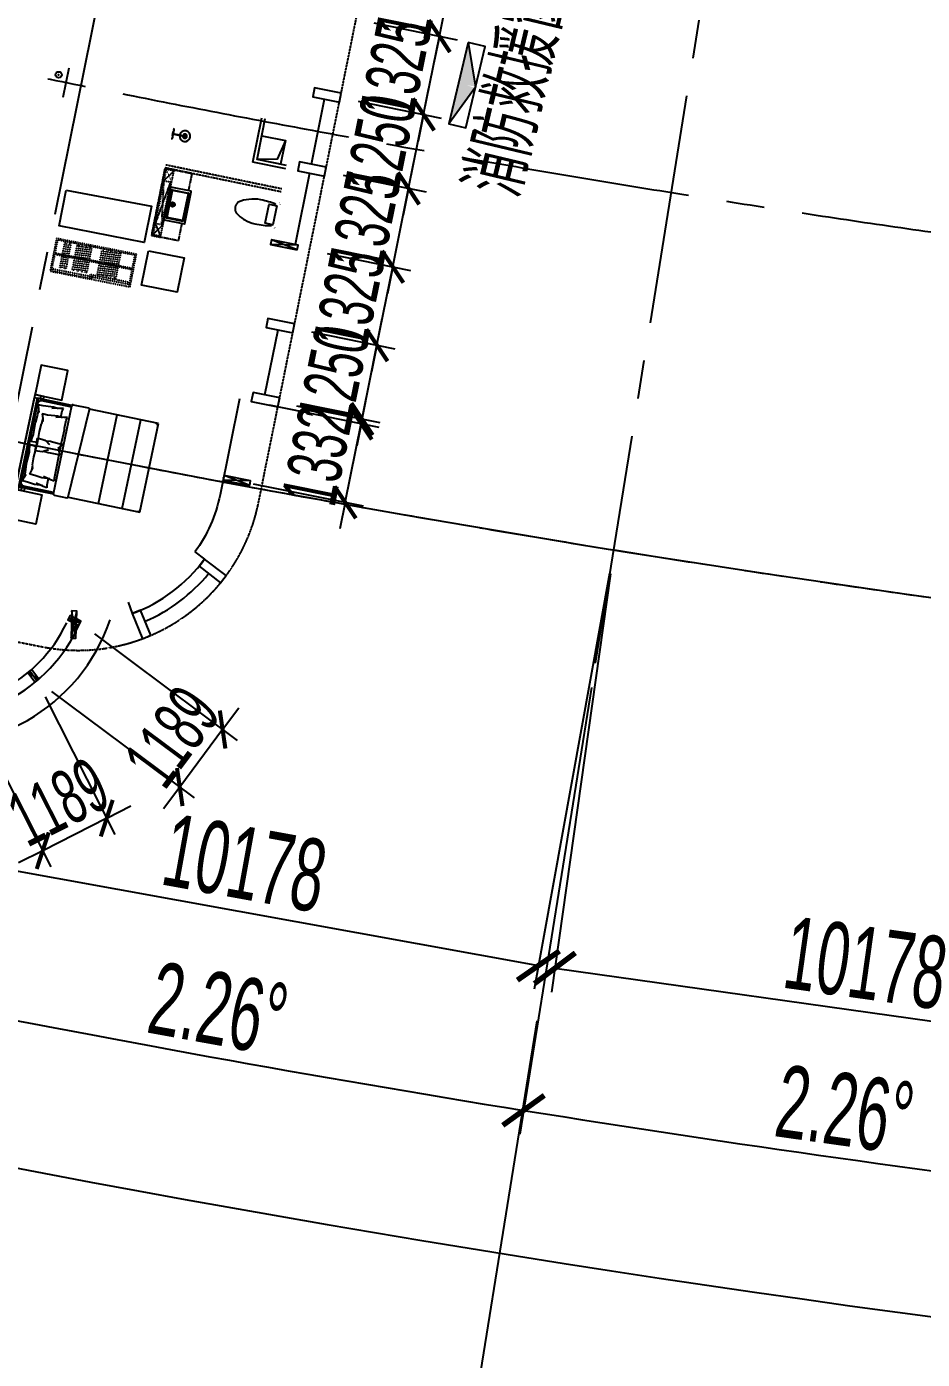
# Model space of a CAD drawing. Extents: x -668578 to 2331563, y -1202445 to 1620273.
# Drawn here: x 1108831 to 1123674, y 22150 to 44239 of the extents above; entities that cross this region are included whole.
import ezdxf
from ezdxf.enums import TextEntityAlignment as Align

# ---------------------------------------------------------------- set-up
doc = ezdxf.new("R2010")
doc.units = 0
for name, pattern in [('CENTER2', [28.575, 19.05, -3.175, 3.175, -3.175]), ('CONTINOUS', [0]), ('DASH', [0.35, 0.25, -0.1]), ('XREF-ID.B3$0$DASH', [0.35, 0.25, -0.1])]:
    doc.linetypes.add(name, pattern=pattern)
doc.layers.get('0').update_dxf_attribs({"color": 8})
doc.layers.get('Defpoints').update_dxf_attribs({"color": 8})
for name, color, linetype in [('#文字', 8, 'Continuous'), ('#标注', 8, 'Continuous'), ('#轴线', 8, 'CENTER2'), ('A-AL', 8, 'Continuous'), ('A-BEAM-PLAN-C', 8, 'Continuous'), ('A-DIMS-150', 8, 'Continuous'), ('A-WIND-FRAM', 8, 'Continuous'), ('dim', 8, 'Continuous'), ('LVTRY', 8, 'Continuous'), ('外轮廓', 8, 'Continuous'), ('建-消防-防火分区填充', 8, 'Continuous'), ('救援窗', 8, 'Continuous'), ('水-消防-消火栓-标识', 8, 'Continuous')]:
    doc.layers.add(name, color=color, linetype=linetype)
doc.layers.add('Def point', color=8, linetype='Continuous', plot=False)
doc.styles.add('JHZX', font='jrs.shx', dxfattribs={"width": 0.6, "bigfont": 'jhz.shx'})
doc.styles.add('图纸文字', font='txt.shx', dxfattribs={"width": 0.5, "bigfont": 'HZTXT.shx'})
doc.dimstyles.new('JZBZ-300', dxfattribs={"dimscale": 300, "dimtxt": 3, "dimasz": 1.5, "dimexe": 1, "dimexo": 1, "dimgap": 0.5, "dimtad": 1, "dimdec": 0, "dimdsep": 46, "dimtxsty": 'JHZX', "dimblk1": 'ARCHTICK', "dimblk2": 'ARCHTICK', "dimsah": 1, "dimcen": 0, "dimclrd": 1, "dimclre": 1, "dimclrt": 2, "dimazin": 2, "dimtfac": 1, "dimtdec": 0, "dimtix": 1, "dimtmove": 0, "dimatfit": 3, "dimfxl": 0, "dimtolj": 1, "dimlwd": -1, "dimlwe": -1, "dimarcsym": 0})
doc.dimstyles.new('JZBZ-400', dxfattribs={"dimscale": 400, "dimtxt": 3, "dimasz": 1.5, "dimexe": 1, "dimexo": 1, "dimgap": 0.5, "dimtad": 1, "dimdec": 0, "dimdsep": 46, "dimtxsty": 'JHZX', "dimblk1": 'ARCHTICK', "dimblk2": 'ARCHTICK', "dimsah": 1, "dimcen": 0, "dimclrd": 1, "dimclre": 1, "dimclrt": 2, "dimazin": 2, "dimtfac": 1, "dimtdec": 0, "dimtix": 1, "dimtmove": 0, "dimatfit": 3, "dimfxl": 0, "dimtolj": 1, "dimlwd": -1, "dimlwe": -1, "dimarcsym": 0})

# ---------------------------------------------------------------- blocks, each defined once
blk = doc.blocks.new('_ARCHTICK')
at = {"color": 0, "linetype": 'ByBlock', "const_width": 0.15}
blk.add_lwpolyline([(-0.5, -0.5), (0.5, 0.5)], dxfattribs=at)
blk = doc.blocks.new('*D2939')
at = {"layer": '#标注', "ltscale": 300, "transparency": 16777216}
for p, q in [((-1773, -1481), (-9342, -7863)), ((165914, -92056), (164727, -101884))]:
    blk.add_line(p, q, dxfattribs=at)
blk.add_arc((197092, 166179), 269610, 220.13382, 263.11563, dxfattribs=at)
at = {"layer": 'Defpoints', "color": 0, "ltscale": 300, "transparency": 16777216}
for p in [(197092, 166179), (-1467, -1224), (40380, -53208), (165962, -91659)]:
    blk.add_point(p, dxfattribs=at)
at = {"layer": '#标注', "ltscale": 300, "transparency": 16777216, "xscale": 600, "yscale": 600, "zscale": 600}
for p, rotation in [((-9036, -7605), 130.1338192809485), ((164775, -101487), 353.1156299250187)]:
    blk.add_blockref('_ARCHTICK', p, dxfattribs=dict(at, rotation=rotation))
at = {"layer": '#标注', "ltscale": 300, "transparency": 16777216, "insert": (69342, -70334), "char_height": 1200, "attachment_point": 5, "rotation": 331.6247, "style": 'JHZX'}
blk.add_mtext('\\A1;42.98°', dxfattribs=at)
blk = doc.blocks.new('*D2965')
at = {"layer": '#标注', "ltscale": 300, "transparency": 16777216}
for p, q in [((145640, -88791), (144157, -96143)), ((155745, -90624), (154553, -98028))]:
    blk.add_line(p, q, dxfattribs=at)
blk.add_arc((197092, 166179), 267210, 258.59123, 260.85343, dxfattribs=at)
at = {"layer": 'Defpoints', "color": 0, "ltscale": 300, "transparency": 16777216}
for p in [(197092, 166179), (145720, -88399), (155808, -90229), (147688, -96424)]:
    blk.add_point(p, dxfattribs=at)
at = {"layer": '#标注', "ltscale": 300, "transparency": 16777216, "xscale": 600, "yscale": 600, "zscale": 600}
for p, rotation in [((144236, -95751), 168.5912288879844), ((154616, -97633), 350.8534291851969)]:
    blk.add_blockref('_ARCHTICK', p, dxfattribs=dict(at, rotation=rotation))
at = {"layer": '#标注', "ltscale": 300, "transparency": 16777216, "insert": (149560, -95956), "char_height": 1200, "attachment_point": 5, "rotation": 349.7223, "style": 'JHZX'}
blk.add_mtext('\\A1;2.26°', dxfattribs=at)
blk = doc.blocks.new('*D2966')
at = {"layer": '#标注', "ltscale": 300, "transparency": 16777216}
for p, q in [((155745, -90624), (154553, -98028)), ((165914, -92056), (165015, -99502))]:
    blk.add_line(p, q, dxfattribs=at)
blk.add_arc((197092, 166179), 267210, 260.85343, 263.11563, dxfattribs=at)
at = {"layer": 'Defpoints', "color": 0, "ltscale": 300, "transparency": 16777216}
for p in [(197092, 166179), (155808, -90229), (165962, -91659), (158092, -98170)]:
    blk.add_point(p, dxfattribs=at)
at = {"layer": '#标注', "ltscale": 300, "transparency": 16777216, "xscale": 600, "yscale": 600, "zscale": 600}
for p, rotation in [((154616, -97633), 170.8534291851971), ((165063, -99104), 353.1156299250185)]:
    blk.add_blockref('_ARCHTICK', p, dxfattribs=dict(at, rotation=rotation))
at = {"layer": '#标注', "ltscale": 300, "transparency": 16777216, "insert": (159944, -97628), "char_height": 1200, "attachment_point": 5, "rotation": 351.9845, "style": 'JHZX'}
blk.add_mtext('\\A1;2.26°', dxfattribs=at)
blk = doc.blocks.new('*U2924')
at = {"linetype": 'ByBlock'}
blk.add_line((0, -20), (0, 0), dxfattribs=at)
blk.add_circle((0, -24), 4, dxfattribs=at)
at = {"color": 253, "linetype": 'ByBlock', "style": 'JHZX', "width": 0.75}
blk.add_attdef('AXES', text='', height=4, dxfattribs=at).set_placement((0, -24), align=Align.MIDDLE_CENTER)
blk = doc.blocks.new('*D3016')
at = {"layer": '#标注', "transparency": 16777216}
for p, q in [((1554, -79823), (577, -86758)), ((11632, -81243), (10656, -88177)), ((633, -86362), (10712, -87781))]:
    blk.add_line(p, q, dxfattribs=at)
at = {"layer": 'Defpoints', "color": 0, "transparency": 16777216}
for p in [(1609, -79427), (11688, -80847), (10712, -87781)]:
    blk.add_point(p, dxfattribs=at)
at = {"layer": '#标注', "transparency": 16777216, "xscale": 600, "yscale": 600, "zscale": 600}
for p, rotation in [((633, -86362), 171.9845309758425), ((10712, -87781), 351.9845309758425)]:
    blk.add_blockref('_ARCHTICK', p, dxfattribs=dict(at, rotation=rotation))
at = {"layer": '#标注', "transparency": 16777216, "insert": (5784, -86279), "char_height": 1200, "attachment_point": 5, "rotation": 351.9845, "style": 'JHZX'}
blk.add_mtext('\\A1;10178', dxfattribs=at)
blk = doc.blocks.new('*D3018')
at = {"layer": '#标注', "transparency": 16777216}
for p, q in [((-8477, -78005), (-9726, -84895)), ((1538, -79821), (289, -86711)), ((-9655, -84502), (360, -86318))]:
    blk.add_line(p, q, dxfattribs=at)
at = {"layer": 'Defpoints', "color": 0, "transparency": 16777216}
for p in [(-8405, -77611), (1609, -79427), (360, -86318)]:
    blk.add_point(p, dxfattribs=at)
at = {"layer": '#标注', "transparency": 16777216, "xscale": 600, "yscale": 600, "zscale": 600}
for p, rotation in [((-9655, -84502), 169.7223276710145), ((360, -86318), 349.7223276710145)]:
    blk.add_blockref('_ARCHTICK', p, dxfattribs=dict(at, rotation=rotation))
at = {"layer": '#标注', "transparency": 16777216, "insert": (-4505, -84623), "char_height": 1200, "attachment_point": 5, "rotation": 349.7223, "style": 'JHZX'}
blk.add_mtext('\\A1;10178', dxfattribs=at)
blk = doc.blocks.new('XREF-ID.ABCD$0$马桶')
at = {"ltscale": 0.5}
for points, format in [([(-188, 30, 10, 0, 0), (-195, 0, 0, 0, 0.053113), (-225, -286, 0, 0, 0.094029), (-192, -490, 0, 0, 0.0979), (-106, -658, 0, 0, 0.39929), (106, -658, 0, 0, 0.087816), (192, -490, 0, 0, 0.089191), (225, -305, 0, 0, 0.054931), (195, 0, 0, 10, 0), (188, 30, 10, 10, 0)], "xyseb"), ([(224, 0, 10, 0, 0), (195, 0, 0, 0, 0), (-195, 0, 0, 10, 0), (-225, 0, 10, 10, 0)], "xyseb"), ([(-180, -50, 0.049028), (-205, -306, 0.094674), (-173, -505, 0.097919), (-90, -666, 0.382959), (90, -666, 0.087635), (173, -504, 0.08979), (205, -325, 0.05091), (180, -50, 0.046704)], "xyb")]:
    blk.add_lwpolyline(points, format=format, dxfattribs=at)
for points in [[(-160, -50), (-180, -50)], [(180, -50), (160, -50)]]:
    blk.add_lwpolyline(points, dxfattribs=at)
blk.add_lwpolyline([(-160, -30), (160, -30), (160, -160), (-160, -160)], close=True, dxfattribs=at)
blk = doc.blocks.new('XREF-ID.ABCD$0$DSAFAS124SDA')
at = {"ltscale": 0.5}
for p, q in [((18910, 19911), (18900, 19911)), ((18910, 19849), (18910, 19911)), ((18910, 19890), (18930, 19890)), ((18930, 19870), (18930, 19890)), ((18930, 19885), (19115, 19885)), ((18900, 19849), (18910, 19849)), ((18910, 19870), (18930, 19870)), ((18930, 19875), (19115, 19875))]:
    blk.add_line(p, q, dxfattribs=at)
for points in [[(18900, 19965), (18910, 19965), (18915, 19935), (18915, 19890)], [(18915, 19870), (18915, 19825), (18910, 19795), (18900, 19795)]]:
    blk.add_lwpolyline(points, dxfattribs=at)
for radius, start, end in [(89.5, 183.2025, 176.7975), (35, 188.2132, 171.7868), (9, 213.749, 146.251), (5, 270, 90)]:
    blk.add_arc((19115, 19880), radius, start, end, dxfattribs=at)
blk = doc.blocks.new('rgewg1500')
at = {"ltscale": 0.3}
for p, q in [((0, -2250), (0, -450)), ((0, -2100), (0, -550)), ((0, -550), (50, -550)), ((150, -500), (20, -500)), ((634, -550), (50, -550)), ((50, -2030), (50, -570)), ((70, -550), (150, -550)), ((75, -625), (75, -600)), ((114, -656), (87, -656)), ((87, -656), (108, -729)), ((100, -550), (100, -500)), ((172, -656), (114, -656)), ((150, -550), (150, -500)), ((297, -642), (172, -656)), ((341, -642), (297, -642)), ((407, -646), (318, -669)), ((429, -651), (341, -642)), ((445, -639), (407, -646)), ((505, -628), (445, -639)), ((495, -673), (505, -628)), ((633, -2045), (633, -555)), ((653, -535), (913, -535)), ((883, -2045), (933, -555)), ((2100, -550), (933, -550)), ((1400, -2050), (1400, -550)), ((1800, -2050), (1800, -550)), ((2100, -2050), (2100, -550)), ((107, -814), (99, -945)), ((108, -729), (107, -814)), ((108, -729), (123, -777)), ((210, -789), (183, -789)), ((183, -789), (204, -862)), ((204, -862), (203, -947)), ((204, -862), (219, -910)), ((268, -789), (210, -789)), ((393, -775), (268, -789)), ((437, -775), (393, -775)), ((503, -779), (414, -802)), ((525, -784), (437, -775)), ((496, -781), (495, -673)), ((541, -772), (503, -779)), ((601, -761), (541, -772)), ((591, -806), (601, -761)), ((593, -946), (591, -806)), ((99, -945), (94, -953)), ((94, -953), (101, -1054)), ((101, -1054), (102, -1154)), ((195, -953), (190, -1086)), ((190, -1086), (198, -1187)), ((203, -947), (195, -953)), ((592, -1148), (595, -973)), ((595, -973), (593, -946)), ((92, -1211), (89, -1272)), ((89, -1272), (198, -1265)), ((102, -1154), (92, -1211)), ((185, -1195), (314, -1203)), ((188, -1256), (185, -1195)), ((198, -1313), (188, -1256)), ((198, -1287), (188, -1344)), ((198, -1187), (198, -1287)), ((198, -1413), (198, -1313)), ((314, -1203), (354, -1226)), ((335, -1215), (407, -1203)), ((354, -1226), (392, -1249)), ((392, -1249), (403, -1258)), ((407, -1203), (442, -1206)), ((442, -1206), (553, -1209)), ((553, -1209), (595, -1210)), ((567, -1279), (558, -1266)), ((567, -1321), (558, -1334)), ((582, -1278), (567, -1321)), ((582, -1322), (567, -1279)), ((596, -1236), (582, -1278)), ((596, -1364), (582, -1322)), ((587, -1344), (592, -1148)), ((587, -1256), (592, -1452)), ((595, -1210), (609, -1210)), ((609, -1210), (596, -1236)), ((89, -1328), (198, -1335)), ((92, -1389), (89, -1328)), ((102, -1446), (92, -1389)), ((94, -1647), (101, -1546)), ((101, -1546), (102, -1446)), ((188, -1344), (185, -1405)), ((185, -1405), (314, -1397)), ((190, -1514), (198, -1413)), ((195, -1647), (190, -1514)), ((314, -1397), (354, -1374)), ((335, -1385), (407, -1397)), ((354, -1374), (392, -1351)), ((392, -1351), (403, -1342)), ((407, -1397), (442, -1394)), ((442, -1394), (553, -1391)), ((553, -1391), (595, -1390)), ((592, -1452), (595, -1627)), ((595, -1390), (609, -1390)), ((609, -1390), (596, -1364)), ((99, -1655), (94, -1647)), ((107, -1786), (99, -1655)), ((183, -1811), (204, -1738)), ((203, -1653), (195, -1647)), ((204, -1738), (203, -1653)), ((204, -1738), (219, -1690)), ((593, -1654), (591, -1794)), ((595, -1627), (593, -1654)), ((75, -2025), (75, -1975)), ((87, -1944), (108, -1871)), ((114, -1944), (87, -1944)), ((108, -1871), (107, -1786)), ((108, -1871), (123, -1823)), ((172, -1944), (114, -1944)), ((297, -1958), (172, -1944)), ((210, -1811), (183, -1811)), ((268, -1811), (210, -1811)), ((393, -1825), (268, -1811)), ((341, -1958), (297, -1958)), ((407, -1954), (318, -1931)), ((429, -1949), (341, -1958)), ((437, -1825), (393, -1825)), ((445, -1961), (407, -1954)), ((503, -1821), (414, -1798)), ((525, -1816), (437, -1825)), ((505, -1972), (445, -1961)), ((496, -1819), (495, -1927)), ((495, -1927), (505, -1972)), ((541, -1828), (503, -1821)), ((601, -1839), (541, -1828)), ((591, -1794), (601, -1839)), ((0, -2100), (50, -2100)), ((20, -2100), (150, -2100)), ((50, -2050), (634, -2050)), ((50, -2050), (50, -2050)), ((150, -2050), (70, -2050)), ((100, -2100), (100, -2050)), ((150, -2100), (150, -2050)), ((653, -2065), (863, -2065)), ((883, -2050), (2100, -2050))]:
    blk.add_line(p, q, dxfattribs=at)
for points in [[(0, -500), (450, -500), (450, 0), (0, 0)], [(0, -2100), (450, -2100), (450, -2600), (0, -2600)]]:
    blk.add_lwpolyline(points, close=True, dxfattribs=at)
blk.add_lwpolyline([(50, -2100), (50, -550)], dxfattribs=at)
blk.add_lwpolyline([(633, -2025), (125, -2025, -0.414214), (75, -1975), (75, -625, -0.414214), (125, -575), (633, -575)], format="xyb", dxfattribs=at)
for centre, radius, start, end in [((20, -520), 20, 90, 180), ((70, -570), 20, 90, 180), ((50, -600), 25, 0, 90), ((653, -555), 20, 90, 180), ((913, -555), 20, 0, 90), ((2050, -600), 50, 0, 90), ((20, -2080), 20, 180, 270), ((50, -2025), 25, 270, 0), ((70, -2030), 20, 180, 270), ((653, -2045), 20, 180, 270), ((863, -2045), 20, 270, 0), ((2050, -2000), 50, 270, 0)]:
    blk.add_arc(centre, radius, start, end, dxfattribs=at)
blk = doc.blocks.new('Swcwrv4tv')
at = {"linetype": 'XREF-ID.B3$0$DASH', "ltscale": 0.3}
for p, q in [((20, -240), (1330, -240)), ((20, -250), (1330, -250)), ((20, -260), (1330, -260))]:
    blk.add_line(p, q, dxfattribs=at)
for points in [[(0, 0), (0, -550), (1350, -550), (1350, 0)], [(20, -20), (20, -550), (1330, -550), (1330, -20)], [(149, -460), (149, -40), (179, -40), (179, -460)], [(219, -460), (219, -40), (249, -40), (249, -460)], [(359, -460), (359, -40), (389, -40), (389, -460)], [(429, -460), (429, -40), (459, -40), (459, -460)], [(499, -460), (499, -40), (529, -40), (529, -460)], [(569, -460), (569, -40), (599, -40), (599, -460)], [(779, -460), (779, -40), (809, -40), (809, -460)], [(849, -460), (849, -40), (879, -40), (879, -460)], [(919, -460), (919, -40), (949, -40), (949, -460)], [(989, -460), (989, -40), (1019, -40), (1019, -460)], [(1059, -460), (1059, -40), (1089, -40), (1089, -460)], [(20, -540), (700, -540), (700, -510), (20, -510)], [(1330, -480), (650, -480), (650, -510), (1330, -510)]]:
    blk.add_lwpolyline(points, close=True, dxfattribs=at)
blk = doc.blocks.new('XREF-ID.ABCD$0$A$C1BB74E00')
at = {"ltscale": 0.5}
for p, q in [((108, 347), (108, 69)), ((113, 352), (577, 352)), ((117, 79), (117, 336)), ((120, 339), (570, 339)), ((302, 290), (388, 290)), ((345, 333), (345, 247)), ((573, 79), (573, 336)), ((582, 347), (582, 69)), ((577, 64), (113, 64)), ((570, 76), (120, 76))]:
    blk.add_line(p, q, dxfattribs=at)
blk.add_lwpolyline([(70, 378), (70, 35, 0.414214), (75, 30), (615, 30, 0.414214), (620, 35), (620, 378)], format="xyb", dxfattribs=at)
blk.add_lwpolyline([(70, 378), (620, 378)], dxfattribs=at)
for radius in [37.5, 26]:
    blk.add_circle((345, 290), radius, dxfattribs=at)
for centre, radius, start, end in [((113, 347), 5, 90, 180), ((120, 336), 3, 90, 180), ((570, 336), 3, 0, 90), ((577, 347), 5, 0, 90), ((113, 69), 5, 180, 270), ((120, 79), 3, 180, 270), ((570, 79), 3, 270, 0), ((577, 69), 5, 270, 0)]:
    blk.add_arc(centre, radius, start, end, dxfattribs=at)
blk = doc.blocks.new('nnnnhn')
at = {"linetype": 'XREF-ID.B3$0$DASH', "ltscale": 0.3}
for p, q in [((1140, 0), (0, 0)), ((0, 0), (0, -450)), ((0, 0), (1140, 0)), ((0, -150), (0, 0)), ((1140, -450), (1140, 0)), ((1140, 0), (1140, -150)), ((1140, -150), (0, -150)), ((20, -20), (1120, -20)), ((20, -150), (20, -20)), ((20, -150), (210, -20)), ((210, -150), (20, -20)), ((1120, -150), (20, -150)), ((210, -20), (210, -150)), ((930, -130), (210, -20)), ((210, -130), (930, -20)), ((210, -130), (930, -130)), ((930, -20), (930, -150)), ((1120, -150), (930, -20)), ((930, -150), (1120, -20)), ((1120, -20), (1120, -150)), ((0, -450), (295, -450)), ((845, -450), (1140, -450))]:
    blk.add_line(p, q, dxfattribs=at)
at = {"linetype": 'DASH', "ltscale": 0.5}
blk.add_lwpolyline([(845, -450), (1140, -450), (1140, 0), (0, 0), (0, -450), (295, -450)], dxfattribs=at)
at = {"color": 8, "linetype": 'DASH', "ltscale": 0.5, "extrusion": (0, 0, -1), "zscale": -1}
blk.add_blockref('XREF-ID.ABCD$0$A$C1BB74E00', (-915, -530), dxfattribs=at)
blk = doc.blocks.new('frgtegg')
blk.add_line((183, -171), (934, 633))
for points in [[(854, 913), (1183, 606), (1080, 496), (751, 804)], [(0, 0), (329, -307), (226, -417), (-102, -110)]]:
    blk.add_lwpolyline(points, close=True)
blk = doc.blocks.new('rbbnynytnyt')
for p, q in [((0, 0), (80, -450)), ((80, 0), (0, -450))]:
    blk.add_line(p, q)
blk.add_lwpolyline([(0, 0), (80, 0), (80, -450), (0, -450)], close=True)
blk = doc.blocks.new('立管-R75-1')
at = {"linetype": 'Continuous'}
blk.add_circle((0, 0), 75, dxfattribs=at)
blk.add_point((0, 0), dxfattribs=at)
blk = doc.blocks.new('*D2362')
at = {"layer": '#标注', "color": 1, "ltscale": 300, "transparency": 16777216}
for p, q in [((1114636, 38960), (1114725, 39402)), ((1113551, 39179), (1114930, 38901)), ((1114389, 37735), (1114636, 38960)), ((1113303, 37954), (1114683, 37676)), ((1114389, 37735), (1114300, 37294))]:
    blk.add_line(p, q, dxfattribs=at)
at = {"layer": 'Defpoints', "color": 0, "ltscale": 300, "transparency": 16777216}
for p in [(1113256, 39239), (1114636, 38960), (1113009, 38013)]:
    blk.add_point(p, dxfattribs=at)
at = {"layer": '#标注', "color": 1, "ltscale": 300, "transparency": 16777216, "xscale": 450, "yscale": 450, "zscale": 450}
for p, rotation in [((1114636, 38960), 258.5912288891233), ((1114389, 37735), 78.59122888912333)]:
    blk.add_blockref('_ARCHTICK', p, dxfattribs=dict(at, rotation=rotation))
at = {"layer": '#标注', "color": 2, "ltscale": 300, "transparency": 16777216, "insert": (1113924, 38466), "char_height": 900, "attachment_point": 5, "rotation": 78.5912, "style": 'JHZX'}
blk.add_mtext('\\A1;1250', dxfattribs=at)
blk = doc.blocks.new('*D2363')
at = {"layer": '#标注', "color": 1, "ltscale": 300, "transparency": 16777216}
for p, q in [((1114898, 40259), (1114987, 40700)), ((1113813, 40478), (1115192, 40200)), ((1114636, 38960), (1114898, 40259)), ((1113551, 39179), (1114930, 38901)), ((1114636, 38960), (1114547, 38519))]:
    blk.add_line(p, q, dxfattribs=at)
at = {"layer": 'Defpoints', "color": 0, "ltscale": 300, "transparency": 16777216}
for p in [(1113519, 40538), (1114898, 40259), (1113256, 39239)]:
    blk.add_point(p, dxfattribs=at)
at = {"layer": '#标注', "color": 1, "ltscale": 300, "transparency": 16777216, "xscale": 450, "yscale": 450, "zscale": 450}
for p, rotation in [((1114898, 40259), 258.5912288779105), ((1114636, 38960), 78.59122887791045)]:
    blk.add_blockref('_ARCHTICK', p, dxfattribs=dict(at, rotation=rotation))
at = {"layer": '#标注', "color": 2, "ltscale": 300, "transparency": 16777216, "insert": (1114179, 39728), "char_height": 900, "attachment_point": 5, "rotation": 78.5912, "style": 'JHZX'}
blk.add_mtext('\\A1;1325', dxfattribs=at)
blk = doc.blocks.new('*D2364')
at = {"layer": '#标注', "color": 1, "ltscale": 300, "transparency": 16777216}
for p, q in [((1115670, 44083), (1115759, 44524)), ((1114584, 44302), (1115964, 44023)), ((1115408, 42784), (1115670, 44083)), ((1114322, 43003), (1115702, 42724)), ((1115408, 42784), (1115319, 42343))]:
    blk.add_line(p, q, dxfattribs=at)
at = {"layer": 'Defpoints', "color": 0, "ltscale": 300, "transparency": 16777216}
for p in [(1114290, 44361), (1115670, 44083), (1114028, 43062)]:
    blk.add_point(p, dxfattribs=at)
at = {"layer": '#标注', "color": 1, "ltscale": 300, "transparency": 16777216, "xscale": 450, "yscale": 450, "zscale": 450}
for p, rotation in [((1115670, 44083), 258.5912289757833), ((1115408, 42784), 78.5912289757833)]:
    blk.add_blockref('_ARCHTICK', p, dxfattribs=dict(at, rotation=rotation))
at = {"layer": '#标注', "color": 2, "ltscale": 300, "transparency": 16777216, "insert": (1114951, 43552), "char_height": 900, "attachment_point": 5, "rotation": 78.5912, "style": 'JHZX'}
blk.add_mtext('\\A1;1325', dxfattribs=at)
blk = doc.blocks.new('*D2392')
at = {"layer": '#标注', "color": 1, "ltscale": 300, "transparency": 16777216}
for p, q in [((1114374, 37661), (1114463, 38103)), ((1112847, 37970), (1114668, 37602)), ((1114110, 36355), (1114374, 37661)), ((1112584, 36664), (1114405, 36296)), ((1114110, 36355), (1114021, 35914))]:
    blk.add_line(p, q, dxfattribs=at)
at = {"layer": 'Defpoints', "color": 0, "ltscale": 300, "transparency": 16777216}
for p in [(1112553, 38029), (1114374, 37661), (1112290, 36723)]:
    blk.add_point(p, dxfattribs=at)
at = {"layer": '#标注', "color": 1, "ltscale": 300, "transparency": 16777216, "xscale": 450, "yscale": 450, "zscale": 450}
for p, rotation in [((1114374, 37661), 258.5912288879919), ((1114110, 36355), 78.59122888799183)]:
    blk.add_blockref('_ARCHTICK', p, dxfattribs=dict(at, rotation=rotation))
at = {"layer": '#标注', "color": 2, "ltscale": 300, "transparency": 16777216, "insert": (1113654, 37127), "char_height": 900, "attachment_point": 5, "rotation": 78.5912, "style": 'JHZX'}
blk.add_mtext('\\A1;1332', dxfattribs=at)
blk = doc.blocks.new('*D2393')
at = {"layer": '#标注', "color": 1, "ltscale": 300, "transparency": 16777216}
for p, q in [((1115160, 41558), (1115249, 41999)), ((1114075, 41777), (1115454, 41499)), ((1114898, 40259), (1115160, 41558)), ((1113813, 40478), (1115192, 40200)), ((1114898, 40259), (1114809, 39818))]:
    blk.add_line(p, q, dxfattribs=at)
at = {"layer": 'Defpoints', "color": 0, "ltscale": 300, "transparency": 16777216}
for p in [(1113781, 41837), (1115160, 41558), (1113519, 40538)]:
    blk.add_point(p, dxfattribs=at)
at = {"layer": '#标注', "color": 1, "ltscale": 300, "transparency": 16777216, "xscale": 450, "yscale": 450, "zscale": 450}
for p, rotation in [((1115160, 41558), 258.5912288969838), ((1114898, 40259), 78.59122889698376)]:
    blk.add_blockref('_ARCHTICK', p, dxfattribs=dict(at, rotation=rotation))
at = {"layer": '#标注', "color": 2, "ltscale": 300, "transparency": 16777216, "insert": (1114441, 41027), "char_height": 900, "attachment_point": 5, "rotation": 78.5912, "style": 'JHZX'}
blk.add_mtext('\\A1;1325', dxfattribs=at)
blk = doc.blocks.new('*D2394')
at = {"layer": '#标注', "color": 1, "ltscale": 300, "transparency": 16777216}
for p, q in [((1115408, 42784), (1115497, 43225)), ((1114322, 43003), (1115702, 42724)), ((1115160, 41558), (1115408, 42784)), ((1114075, 41777), (1115454, 41499)), ((1115160, 41558), (1115071, 41117))]:
    blk.add_line(p, q, dxfattribs=at)
at = {"layer": 'Defpoints', "color": 0, "ltscale": 300, "transparency": 16777216}
for p in [(1114028, 43062), (1115408, 42784), (1113781, 41837)]:
    blk.add_point(p, dxfattribs=at)
at = {"layer": '#标注', "color": 1, "ltscale": 300, "transparency": 16777216, "xscale": 450, "yscale": 450, "zscale": 450}
for p, rotation in [((1115408, 42784), 258.5912288891233), ((1115160, 41558), 78.59122888912333)]:
    blk.add_blockref('_ARCHTICK', p, dxfattribs=dict(at, rotation=rotation))
at = {"layer": '#标注', "color": 2, "ltscale": 300, "transparency": 16777216, "insert": (1114696, 42290), "char_height": 900, "attachment_point": 5, "rotation": 78.5912, "style": 'JHZX'}
blk.add_mtext('\\A1;1250', dxfattribs=at)
blk = doc.blocks.new('*D2395')
at = {"layer": '#标注', "color": 1, "ltscale": 300, "transparency": 16777216}
for p, q in [((1115932, 45382), (1116021, 45823)), ((1114846, 45601), (1116226, 45322)), ((1115670, 44083), (1115932, 45382)), ((1114584, 44302), (1115964, 44023)), ((1115670, 44083), (1115581, 43641))]:
    blk.add_line(p, q, dxfattribs=at)
at = {"layer": 'Defpoints', "color": 0, "ltscale": 300, "transparency": 16777216}
for p in [(1114552, 45660), (1115932, 45382), (1114290, 44361)]:
    blk.add_point(p, dxfattribs=at)
at = {"layer": '#标注', "color": 1, "ltscale": 300, "transparency": 16777216, "xscale": 450, "yscale": 450, "zscale": 450}
for p, rotation in [((1115932, 45382), 258.5912287991289), ((1115670, 44083), 78.59122879912893)]:
    blk.add_blockref('_ARCHTICK', p, dxfattribs=dict(at, rotation=rotation))
at = {"layer": '#标注', "color": 2, "ltscale": 300, "transparency": 16777216, "insert": (1115213, 44851), "char_height": 900, "attachment_point": 5, "rotation": 78.5912, "style": 'JHZX'}
blk.add_mtext('\\A1;1325', dxfattribs=at)
blk = doc.blocks.new('幕墙分隔')
for p, q in [((-40, -100), (40, 100)), ((0, 100), (0, -100))]:
    blk.add_line(p, q)
blk.add_lwpolyline([(-40, 100), (40, 100), (40, -100), (-40, -100)], close=True)
blk = doc.blocks.new('*U1050')
at = {"layer": 'A-WIND-FRAM', "xscale": -1, "rotation": 356.908362146836}
blk.add_blockref('幕墙分隔', (-5, -100), dxfattribs=at)
blk = doc.blocks.new('*U1051')
at = {"layer": 'dim', "color": 0, "linetype": 'ByBlock', "lineweight": -2, "transparency": 16777216}
for p, rotation in [((1109712, 34352), 246.5125268449555), ((1109002, 33399), 220.103762217278)]:
    blk.add_blockref('*U1050', p, dxfattribs=dict(at, rotation=rotation))
blk = doc.blocks.new('*D1052')
at = {"layer": '#标注', "ltscale": 300, "transparency": 16777216}
for p, q in [((1109953, 34173), (1112319, 32410)), ((1109242, 33220), (1111608, 31456)), ((1112078, 32589), (1112347, 32950)), ((1112078, 32589), (1111368, 31636)), ((1111368, 31636), (1111099, 31275))]:
    blk.add_line(p, q, dxfattribs=at)
at = {"layer": 'Defpoints', "color": 0, "ltscale": 300, "transparency": 16777216}
for p in [(1109712, 34352), (1109002, 33399), (1111368, 31636)]:
    blk.add_point(p, dxfattribs=at)
at = {"layer": '#标注', "ltscale": 300, "transparency": 16777216, "xscale": 450, "yscale": 450, "zscale": 450}
for p, rotation in [((1112078, 32589), 233.3071056439741), ((1111368, 31636), 53.3071056439741)]:
    blk.add_blockref('_ARCHTICK', p, dxfattribs=dict(at, rotation=rotation))
at = {"layer": '#标注', "ltscale": 300, "transparency": 16777216, "insert": (1111242, 32471), "char_height": 900, "attachment_point": 5, "rotation": 53.3071, "style": 'JHZX'}
blk.add_mtext('\\A1;1189', dxfattribs=at)
blk = doc.blocks.new('*D1053')
at = {"layer": '#标注', "ltscale": 300, "transparency": 16777216}
for p, q in [((1109137, 33131), (1110294, 30852)), ((1108077, 32593), (1109233, 30314)), ((1110158, 31119), (1110559, 31323)), ((1110158, 31119), (1109097, 30581)), ((1109097, 30581), (1108696, 30378))]:
    blk.add_line(p, q, dxfattribs=at)
at = {"layer": 'Defpoints', "color": 0, "ltscale": 300, "transparency": 16777216}
for p in [(1109002, 33399), (1107941, 32861), (1109097, 30581)]:
    blk.add_point(p, dxfattribs=at)
at = {"layer": '#标注', "ltscale": 300, "transparency": 16777216, "xscale": 450, "yscale": 450, "zscale": 450}
for p, rotation in [((1110158, 31119), 206.8993028888004), ((1109097, 30581), 26.8993028888004)]:
    blk.add_blockref('_ARCHTICK', p, dxfattribs=dict(at, rotation=rotation))
at = {"layer": '#标注', "ltscale": 300, "transparency": 16777216, "insert": (1109356, 31385), "char_height": 900, "attachment_point": 5, "rotation": 26.8993, "style": 'JHZX'}
blk.add_mtext('\\A1;1189', dxfattribs=at)
blk = doc.blocks.new('A$C6e55dde9')
at = {"layer": '救援窗'}
h = blk.add_hatch(color=256, dxfattribs=at)
edge = h.paths.add_edge_path()
edge.add_arc((-839, -143), 839, 350.4779, 360)
edge.add_arc((839, -143), 839, 180, 189.5221)
edge.add_line((12, -282), (693, 0))
edge.add_line((693, 0), (-693, 0))
edge.add_line((-693, 0), (-12, -282))
edge = h.paths.add_edge_path()
edge.add_line((-12, -282), (0, -287))
edge.add_line((0, -287), (12, -282))
edge.add_arc((839, -143), 839, 180, 189.5221, ccw=False)
edge.add_arc((-839, -143), 839, -9.5221, 0, ccw=False)
blk.add_lwpolyline([(693, 0), (-693, 0), (-693, -287), (693, -287)], close=True, dxfattribs=at)
blk.add_lwpolyline([(693, 0), (0, -287), (-693, 0)], dxfattribs=at)
blk = doc.blocks.new('A$Cf5e5299f')
at = {"layer": '#标注', "ltscale": 300}
blk.add_blockref('A$C6e55dde9', (0, 0), dxfattribs=at)
at = {"layer": '#文字', "style": '图纸文字', "width": 0.7}
blk.add_text('消防救援窗', height=1000, dxfattribs=at).set_placement((-1646, -1458))
blk = doc.blocks.new('A$Caccc0cd0')
at = {"layer": '#标注'}
for p1, p2, picture, middle in [((-8405.2, -77611.4), (1609.5, -79427.3), '*D3018', (-4504.6, -84622.6)), ((1609.5, -79427.3), (11688.1, -80846.5), '*D3016', (5783.9, -86279.1))]:
    dim = blk.add_aligned_dim(p1=p1, p2=p2, distance=-7002.8, dimstyle='JZBZ-400', override={"dimclrd": 256, "dimclre": 256, "dimclrt": 256}, dxfattribs=at)
    dim.commit()
    dim.dimension.update_dxf_attribs({"geometry": picture, "text_midpoint": middle})
blk = doc.blocks.new('DSGDFG')
at = {"layer": '#标注', "ltscale": 300}
blk.add_arc((197092.2, 166179.2), 257800, 220.136073, 263.11563, dxfattribs=at)
at = {"layer": '#轴线', "ltscale": 200}
for p, q in [((145722.9, -88382.9), (159607.6, -19576.5)), ((155809.7, -90221), (166969.1, -20911.3))]:
    blk.add_line(p, q, dxfattribs=at)
for radius in [251800, 257800]:
    blk.add_arc((197092.2, 166179.2), radius, 218.438892, 265.140584, dxfattribs=at)
at = {"layer": '#标注', "ltscale": 300}
blk.add_blockref('A$Caccc0cd0', (154502.6, -8915.6), dxfattribs=at)
at = {"layer": '#标注', "linetype": 'ByBlock', "xscale": 399.9999999999996, "yscale": 399.9999999999996, "rotation": 350.8814960131423}
blk.add_blockref('*U2924', (154841.8, -96150.4), dxfattribs=at).add_auto_attribs({'AXES': 'S19'})
at = {"layer": '#标注', "ltscale": 300}
for base, p1, p2, picture, middle in [((40379.7, -53208.3), (-1467, -1223.5), (165961.7, -91658.5), '*D2939', (69341.6, -70334.5)), ((147687.7, -96424.1), (145719.5, -88399.4), (155808.5, -90228.8), '*D2965', (149559.6, -95956.4)), ((158091.9, -98169.6), (155808.5, -90228.8), (165961.7, -91658.5), '*D2966', (159943.8, -97628.3))]:
    dim = blk.add_angular_dim_3p(base=base, center=(197092.1, 166179.2), p1=p1, p2=p2, dimstyle='JZBZ-400', override={"dimclrd": 256, "dimclre": 256, "dimclrt": 256}, dxfattribs=at)
    dim.commit()
    dim.dimension.update_dxf_attribs({"geometry": picture, "text_midpoint": middle})
blk = doc.blocks.new('QWERTT')
at = {"layer": '#标注', "ltscale": 300}
for p1, p2, distance, picture, middle in [((1114290.1, 44361), (1114552.2, 45660), -1407.5, '*D2395', (1115212.7, 44850.8)), ((1114028, 43062.2), (1114290.1, 44361), -1407.5, '*D2364', (1114950.5, 43551.8)), ((1113780.7, 41836.7), (1114028, 43062.2), -1407.5, '*D2394', (1114695.9, 42289.7)), ((1113518.5, 40537.6), (1113780.7, 41836.7), -1407.5, '*D2393', (1114441.1, 41027.4)), ((1113256.4, 39238.8), (1113518.5, 40537.6), -1407.5, '*D2363', (1114179, 39728.5)), ((1113009.1, 38013.3), (1113256.4, 39238.8), -1407.5, '*D2362', (1113924.3, 38466.4)), ((1112289.7, 36722.9), (1112553.2, 38028.8), -1857.5, '*D2392', (1113654.1, 37127.1))]:
    dim = blk.add_aligned_dim(p1=p1, p2=p2, distance=distance, dimstyle='JZBZ-300', dxfattribs=at)
    dim.commit()
    dim.dimension.update_dxf_attribs({"geometry": picture, "text_midpoint": middle})

msp = doc.modelspace()

# ---------------------------------------------------------------- linework, layer by layer
at = {"layer": 'A-AL'}
for p, q in [((1109438.6, 43069), (1109537.5, 43559)), ((1113520.8, 41812.6), (1113281.4, 40626.3)), ((1111618.3, 35532.3), (1111779.6, 35413.9)), ((1110511.9, 34699.9), (1110580.9, 34512.1))]:
    msp.add_line(p, q, dxfattribs=at)
msp.add_lwpolyline([(1118355.3, 81975.4, 0.1374564), (1116892.4, 82729.6, -0.1495092), (1008196, 142063.6, 0.4157146), (1003871.8, 142100.4), (971684.6, 110294.9, 0.412976), (971649.8, 105990.9, 0.1494419), (1106711.2, 32398.8, 0.3779271), (1110215.5, 34407.4)], format="xyb", dxfattribs=at)
at = {"layer": 'A-AL', "linetype": 'DASH'}
msp.add_lwpolyline([(1007464.8, 131779.9), (981168.2, 103658.7, 0.4125655), (981313.8, 99348.1, 0.1401637), (1109094.2, 33959.9, 0.4129138), (1112673.3, 36349.1), (1121228.6, 78745, 0.4158512), (1118825.4, 82341.4, -0.0570612), (1072922.5, 96920.6, 0.041227), (1069111, 98265, 0.0515723), (1064119.6, 99038.1), (1062567.6, 99116.7, -0.1166495), (1052200.4, 102130.1, -0.0581911), (1011774.8, 131925.5, 0.4145967)], format="xyb", close=True, dxfattribs=at)
at = {"layer": 'A-AL'}
for points in [[(1112136.9, 35140.4), (1111779.6, 35413.9), (1111688.4, 35294.8), (1112045.7, 35021.3)], [(1110889.2, 34151.7), (1110719.9, 34568.6), (1110580.9, 34512.1), (1110750.3, 34095.2)]]:
    msp.add_lwpolyline(points, close=True, dxfattribs=at)
for radius, start, end in [(2600, 290.18959, 323.72134), (2800, 293.39644, 320.56926)]:
    msp.add_arc((1109683.6, 36952.4), radius, start, end, dxfattribs=at)
at = {"layer": 'A-BEAM-PLAN-C', "linetype": 'CONTINOUS'}
msp.add_lwpolyline([(1113040.2, 41958.9), (1112648.1, 42038), (1112727.2, 42430.1), (1113119.3, 42351), (1113040.2, 41958.9)], dxfattribs=at)
at = {"layer": 'A-DIMS-150'}
msp.add_lwpolyline([(1113119.3, 42351), (1112980.1, 42043.4), (1112648.1, 42038)], dxfattribs=at)
at = {"layer": 'Def point', "linetype": 'Continuous'}
msp.add_lwpolyline([(1109487.8, 41530.2), (1110898.4, 41265.7), (1110776.6, 40662.2), (1109368.8, 40940)], close=True, dxfattribs=at)
at = {"layer": 'LVTRY', "linetype": 'Continuous'}
for p, q in [((1112577.9, 41990.9), (1112725.6, 42730.4)), ((1112648.5, 42037.9), (1112784.6, 42719.2)), ((1113126.4, 41880.3), (1112577.4, 41991)), ((1113138.2, 41939.1), (1112648.1, 42038))]:
    msp.add_line(p, q, dxfattribs=at)
at = {"layer": 'LVTRY', "linetype": 'DASH'}
for p, q in [((1113047.9, 41500.6), (1111127.8, 41897)), ((1113058, 41549.6), (1111137.7, 41946))]:
    msp.add_line(p, q, dxfattribs=at)
at = {"layer": 'LVTRY', "linetype": 'Continuous'}
msp.add_lwpolyline([(1110851, 40525.4), (1111439.2, 40406.7), (1111324.4, 39838.1), (1110736.3, 39956.8)], close=True, dxfattribs=at)
at = {"layer": '外轮廓', "color": 3}
for points in [[(1074437.6, 95756.9, -0.0962245), (1007874.3, 141748.9, 0.4157146), (1004188.1, 141780.3), (972000.9, 109974.8, 0.412976), (971971.2, 106305.8, 0.1494419), (1106801.6, 32839.7, 0.3546026), (1109712.2, 34352.5, 0.3546026)], [(1069984.6, 97547.9, -0.0905266), (1007731.4, 141609.1, 0.4157146), (1004328.7, 141638.1), (972141.5, 109832.6, 0.412976), (972114.1, 106445.8, 0.1494419), (1106841.7, 33035.6, 0.3452345), (1109495.6, 34359.2)]]:
    msp.add_lwpolyline(points, format="xyb", dxfattribs=at)
at = {"layer": '建-消防-防火分区填充'}
msp.add_lwpolyline([(1112357.2, 38068.4), (1112036.1, 36477.7, -0.1089433), (1111618.3, 35532.3, 1.9744657)], format="xyb", dxfattribs=at)
msp.add_point((1112093.6, 36762.4), dxfattribs=at)

# ---------------------------------------------------------------- block references
at = {"layer": '#标注'}
for name, p in [('QWERTT', (0, 0)), ('DSGDFG', (962448.9, 123910))]:
    msp.add_blockref(name, p, dxfattribs=at)
at = {"layer": '#标注', "ltscale": 300, "rotation": 76.56450113877666}
msp.add_blockref('A$Cf5e5299f', (1115988, 43301.7), dxfattribs=at)
at = {"layer": 'A-AL', "xscale": -1, "rotation": 305.5116489989624}
for p in [(1113795.5, 41910.2), (1113024, 38086.9)]:
    msp.add_blockref('frgtegg', p, dxfattribs=at)
at = {"layer": 'A-WIND-FRAM', "xscale": -1}
for p, rotation in [((1113314.6, 40538), 258.591228887986), ((1112526.8, 36634.2), 258.5912288879786), ((1109567.4, 34104.6), 178.311377290676)]:
    msp.add_blockref('rbbnynytnyt', p, dxfattribs=dict(at, rotation=rotation))
at = {"layer": 'Def point'}
for name, p, rotation in [('Swcwrv4tv', (1109326, 40728.3), 348.808954136548), ('rgewg1500', (1109073.1, 38629.6), 348.1776408445682)]:
    msp.add_blockref(name, p, dxfattribs=dict(at, rotation=rotation))
at = {"layer": 'dim'}
msp.add_blockref('*U1051', (0, 0), dxfattribs=at)
at = {"layer": 'LVTRY', "linetype": 'DASH', "ltscale": 0.5, "rotation": 348.7592443520475}
msp.add_blockref('XREF-ID.ABCD$0$DSAFAS124SDA', (1088830, 26651.6), dxfattribs=at)
at = {"layer": 'LVTRY', "color": 8, "linetype": 'Continuous', "xscale": -1, "rotation": 78.59122888801997}
msp.add_blockref('nnnnhn', (1111127.8, 41897), dxfattribs=at)
at = {"layer": 'LVTRY', "color": 8, "linetype": 'Continuous', "rotation": 258.591147897316}
msp.add_blockref('XREF-ID.ABCD$0$马桶', (1112973.1, 41107.6), dxfattribs=at)
at = {"layer": '水-消防-消火栓-标识', "xscale": 0.6666666665114467, "yscale": 0.6666666665114467, "zscale": 0.6666666665114467, "rotation": 344.7052879276839}
msp.add_blockref('立管-R75-1', (1109361, 43442.4), dxfattribs=at)

# ---------------------------------------------------------------- dimensions: what is measured, and where the dimension line sits
at = {"layer": '#标注', "ltscale": 300}
for p1, p2, distance, picture, middle in [((1109712.2, 34352.5), (1109001.5, 33398.8), 2950.9, '*D1052', (1111242, 32470.9)), ((1109001.5, 33398.8), (1107940.8, 32860.7), 2556, '*D1053', (1109356.1, 31385.4))]:
    dim = msp.add_aligned_dim(p1=p1, p2=p2, distance=distance, dimstyle='JZBZ-300', override={"dimclrd": 256, "dimclre": 256, "dimclrt": 256, "dimfxl": 200}, dxfattribs=at)
    dim.commit()
    dim.dimension.update_dxf_attribs({"geometry": picture, "text_midpoint": middle})

doc.saveas('drawing.dxf')
